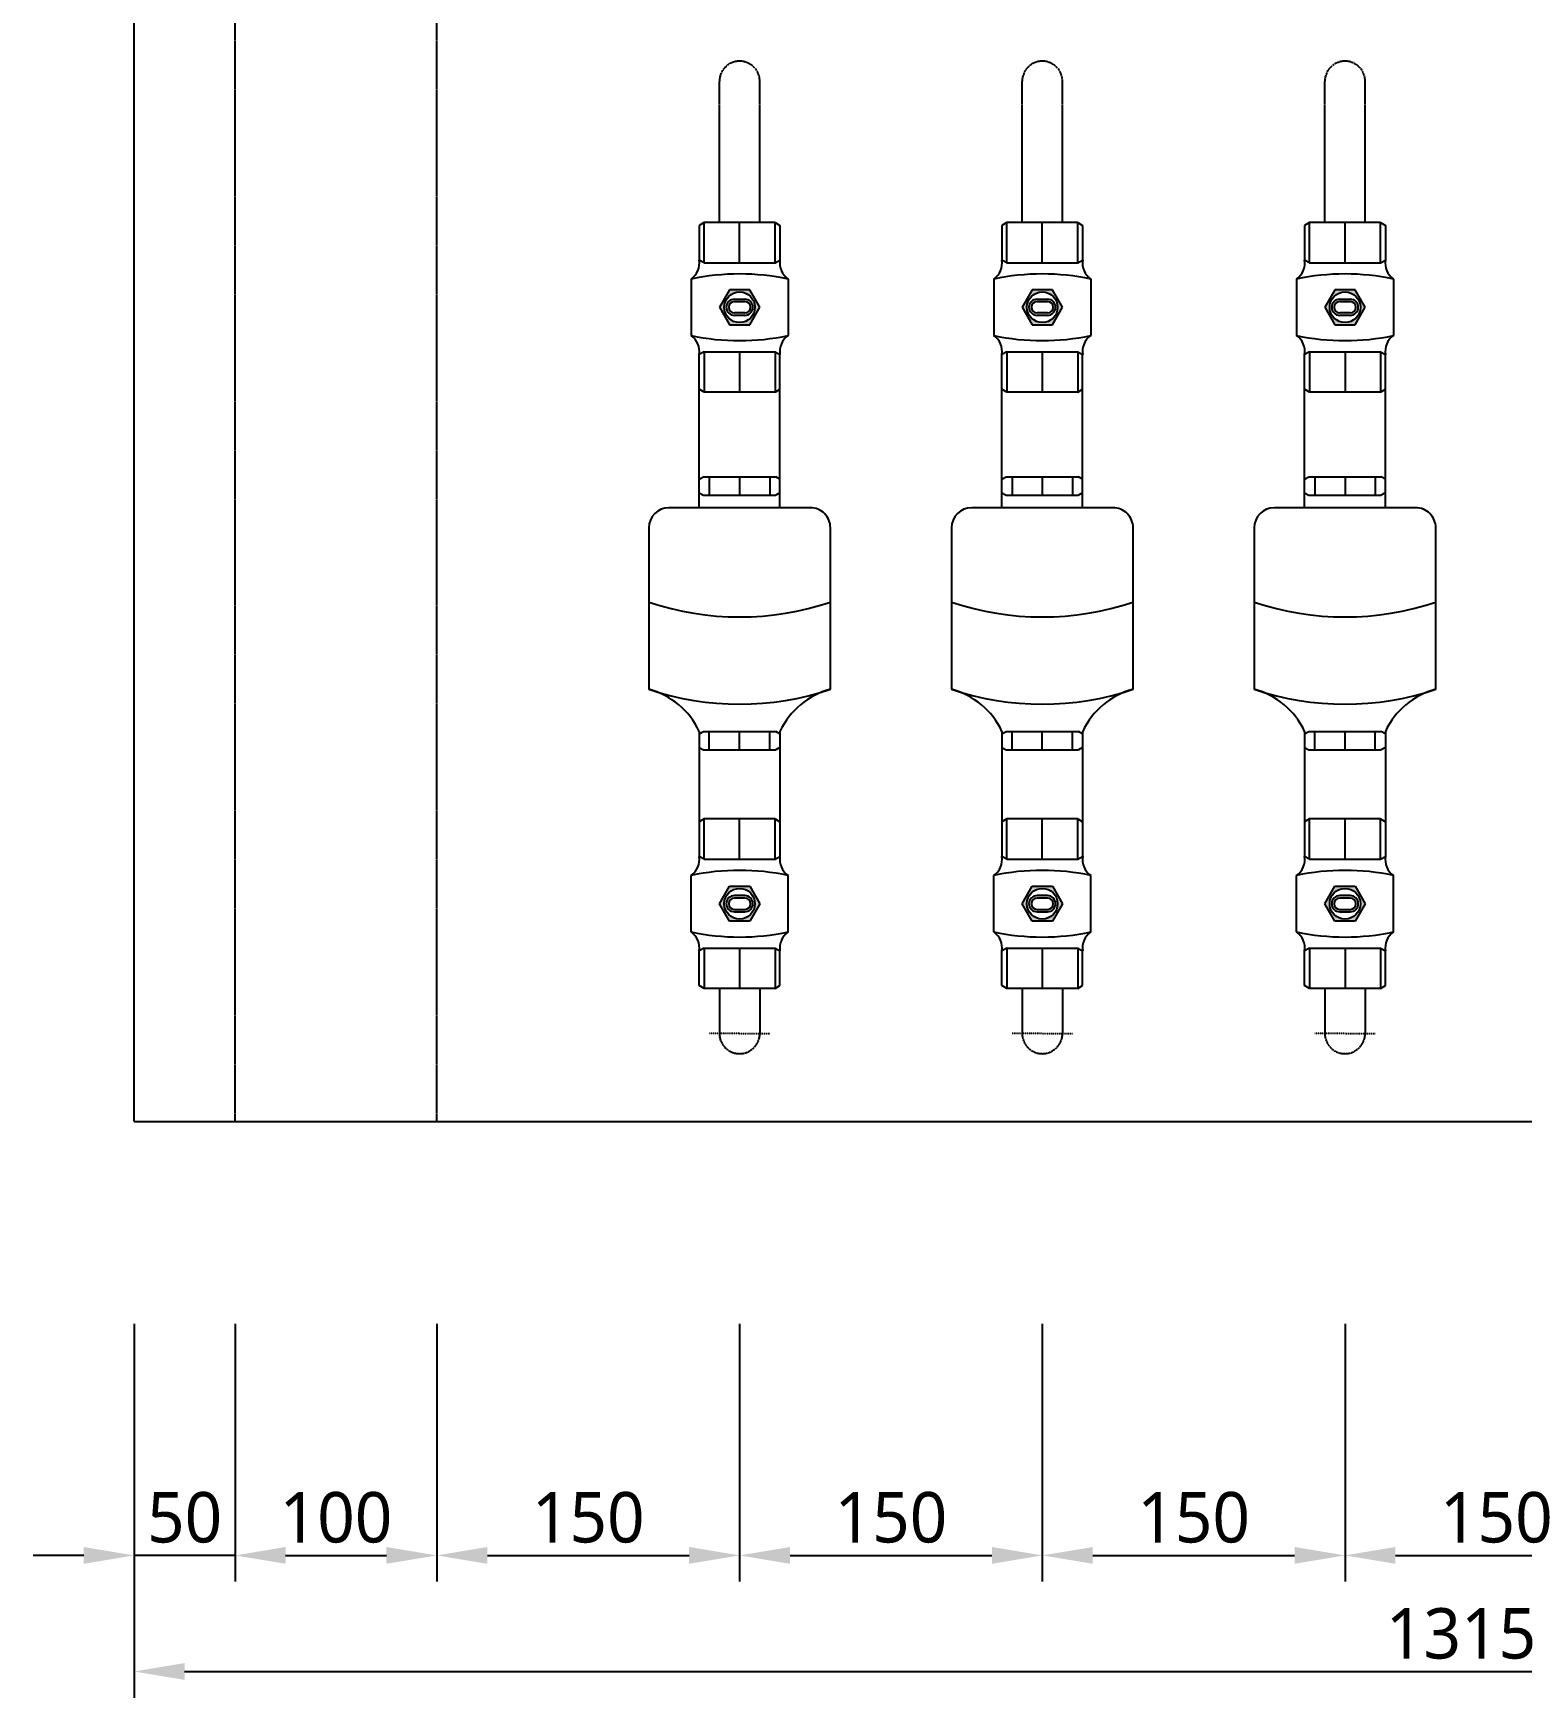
# Model space of a CAD drawing. Header units: millimetres. Extents: x -9013 to 516, y -36629 to 6082.
# Drawn here: x -4893 to -4156, y -6940 to -6115 of the extents above; entities that cross this region are included whole.
import ezdxf

# ---------------------------------------------------------------- set-up
doc = ezdxf.new("R2010")
doc.units = ezdxf.units.MM
doc.header["$LTSCALE"] = 0.05
for name, pattern in [('CENTER', [50.8, 31.75, -6.35, 6.35, -6.35]), ('CENTER2', [28.575, 19.05, -3.175, 3.175, -3.175]), ('DASHDOT', [0.618421, 0.309211, -0.154605, 0, -0.154605])]:
    doc.linetypes.add(name, pattern=pattern)
doc.layers.get('0').update_dxf_attribs({"lineweight": 18})
doc.layers.get('Defpoints').update_dxf_attribs({"color": 140, "lineweight": 18})
for name, color, linetype in [('1CO', 4, 'Continuous'), ('2CONC', 4, 'Continuous'), ('HVAL___2CO', 7, 'Continuous'), ('HWAT__3CO', 1, 'Continuous'), ('HWAT___1DD', 4, 'DASHDOT'), ('HWAT___5CS', 3, 'CENTER2')]:
    doc.layers.add(name, color=color, linetype=linetype)
doc.layers.add('G-Anno-Std-Cntr', color=1, linetype='CENTER2', lineweight=18)
doc.styles.add('trebuchet_MS', font='trebuc.ttf')
doc.dimstyles.new('MGP', dxfattribs={"dimtxt": 2.5, "dimasz": 2.5, "dimexe": 1.25, "dimexo": 0.625, "dimtad": 1, "dimdec": 0, "dimtxsty": 'trebuchet_MS', "dimcen": 2.5, "dimclrt": 7, "dimadec": 0, "dimazin": 0, "dimtfac": 1, "dimtdec": 0, "dimtmove": 0, "dimatfit": 3, "dimfxl": 1.148294, "dimfxlon": 1, "dimarcsym": 2})

# ---------------------------------------------------------------- blocks, each defined once
blk = doc.blocks.new('*D816')
at = {"color": 0, "lineweight": -2, "transparency": 16777216}
for p, q in [((-4843.44, -6754.4), (-4843.44, -6882.23)), ((-4793.44, -6754.4), (-4793.44, -6882.23)), ((-4868.44, -6869.23), (-4893.44, -6869.23)), ((-4793.44, -6869.23), (-4843.44, -6869.23)), ((-4768.44, -6869.23), (-4743.44, -6869.23))]:
    blk.add_line(p, q, dxfattribs=at)
at = {"color": 0, "transparency": 16777216}
for points in [[(-4868.44, -6865.06), (-4868.44, -6873.4), (-4843.44, -6869.23)], [(-4768.44, -6865.06), (-4768.44, -6873.4), (-4793.44, -6869.23)]]:
    blk.add_solid(points, dxfattribs=at)
at = {"layer": 'Defpoints', "color": 0, "transparency": 16777216}
for p in [(-4843.44, -6625.09), (-4793.44, -6654.09), (-4843.44, -6869.23)]:
    blk.add_point(p, dxfattribs=at)
at = {"color": 7, "transparency": 16777216, "insert": (-4818.44, -6850.51), "char_height": 25, "attachment_point": 5, "style": 'trebuchet_MS'}
blk.add_mtext('50', dxfattribs=at)
blk = doc.blocks.new('*D817')
at = {"color": 0, "lineweight": -2, "transparency": 16777216}
for p, q in [((-4793.44, -6754.4), (-4793.44, -6882.23)), ((-4693.44, -6754.4), (-4693.44, -6882.23)), ((-4768.44, -6869.23), (-4718.44, -6869.23))]:
    blk.add_line(p, q, dxfattribs=at)
at = {"color": 0, "transparency": 16777216}
for points in [[(-4768.44, -6865.06), (-4768.44, -6873.4), (-4793.44, -6869.23)], [(-4718.44, -6865.06), (-4718.44, -6873.4), (-4693.44, -6869.23)]]:
    blk.add_solid(points, dxfattribs=at)
at = {"layer": 'Defpoints', "color": 0, "transparency": 16777216}
for p in [(-4793.44, -6654.09), (-4693.44, -6654.09), (-4693.44, -6869.23)]:
    blk.add_point(p, dxfattribs=at)
at = {"color": 7, "transparency": 16777216, "insert": (-4743.44, -6850.51), "char_height": 25, "attachment_point": 5, "style": 'trebuchet_MS'}
blk.add_mtext('100', dxfattribs=at)
blk = doc.blocks.new('*D818')
at = {"color": 0, "lineweight": -2, "transparency": 16777216}
for p, q in [((-4843.44, -6811.93), (-4843.44, -6939.76)), ((-3528.44, -6811.93), (-3528.44, -6939.76)), ((-4818.44, -6926.76), (-3553.44, -6926.76))]:
    blk.add_line(p, q, dxfattribs=at)
at = {"color": 0, "transparency": 16777216}
for points in [[(-4818.44, -6922.6), (-4818.44, -6930.93), (-4843.44, -6926.76)], [(-3553.44, -6922.6), (-3553.44, -6930.93), (-3528.44, -6926.76)]]:
    blk.add_solid(points, dxfattribs=at)
at = {"layer": 'Defpoints', "color": 0, "transparency": 16777216}
for p in [(-3528.44, -6594.78), (-4843.44, -6615.24), (-3528.44, -6926.76)]:
    blk.add_point(p, dxfattribs=at)
at = {"color": 7, "transparency": 16777216, "insert": (-4185.94, -6908.04), "char_height": 25, "attachment_point": 5, "style": 'trebuchet_MS'}
blk.add_mtext('1315', dxfattribs=at)
blk = doc.blocks.new('h-meter')
at = {"layer": 'HVAL___2CO'}
for p, q in [((-25.38, 45), (-105.38, 45)), ((-15.38, -35), (-15.38, 35)), ((-134.19, 20), (-135.38, 17.94)), ((-135.38, 17.94), (-135.38, -17.94)), ((-126.24, 20), (-134.19, 20)), ((-127.43, 20), (-126.24, 17.94)), ((-126.24, 17.94), (-126.24, -17.94)), ((-15.38, 20), (-1.19, 20)), ((-7.95, 20), (-9.14, 17.94)), ((-9.14, 17.94), (-9.14, -17.94)), ((-1.19, 20), (0, 17.94)), ((0, 17.94), (0, -17.94)), ((-135.38, 15), (-126.24, 15)), ((0, 15), (-9.14, 15)), ((-135.38, 0), (-126.24, 0)), ((0, 0), (-9.14, 0)), ((-135.38, -15), (-126.24, -15)), ((0, -15), (-9.14, -15)), ((-134.19, -20), (-135.38, -17.94)), ((-126.24, -20), (-134.19, -20)), ((-127.43, -20), (-126.24, -17.94)), ((-15.38, -20), (-1.19, -20)), ((-7.95, -20), (-9.14, -17.94)), ((-1.19, -20), (0, -17.94)), ((-105.38, -45), (-25.38, -45))]:
    blk.add_line(p, q, dxfattribs=at)
for centre, radius, start, end in [((-142.55, 54.81), 38.44, 295.10263, 345.21206), ((28.23, 0), 140.99, 161.38677, 198.61323), ((71.48, 0), 140.99, 161.38677, 198.61323), ((-25.38, 35), 10, 0, 90), ((-142.55, -54.81), 38.44, 14.78794, 64.89737), ((-25.38, -35), 10, 270, 0)]:
    blk.add_arc(centre, radius, start, end, dxfattribs=at)
blk = doc.blocks.new('water meter v')
at = {"layer": 'HVAL___2CO'}
h = blk.add_hatch(color=256, dxfattribs=at)
h.paths.add_polyline_path([(-5839.09, 3714.36), (-5829.09, 3714.36), (-5824.09, 3705.7), (-5829.09, 3697.04), (-5839.09, 3697.04), (-5844.09, 3705.7)])
h.paths.add_polyline_path([(-5834.09, 3698.1, 1), (-5834.09, 3713.3, 1)], flags=16)
h.paths.add_polyline_path([(-5836.69, 3701.7), (-5831.49, 3701.7, 1), (-5831.49, 3709.7), (-5836.69, 3709.7, 1)], flags=0)
h.paths.add_polyline_path([(-5836.69, 3702.9), (-5831.49, 3702.9, 1), (-5831.49, 3708.5), (-5836.69, 3708.5, 1)], flags=0)
h = blk.add_hatch(color=256, dxfattribs=at)
h.paths.add_polyline_path([(-5836.69, 3701.7, -1), (-5836.69, 3709.7), (-5831.49, 3709.7, -1), (-5831.49, 3701.7)])
h.paths.add_polyline_path([(-5831.49, 3702.9, 1), (-5831.49, 3708.5), (-5836.69, 3708.5, 1), (-5836.69, 3702.9)], flags=16)
h = blk.add_hatch(color=256, dxfattribs=at)
h.paths.add_polyline_path([(-5839.09, 3401.43), (-5829.09, 3401.43), (-5824.09, 3410.09), (-5829.09, 3418.75), (-5839.09, 3418.75), (-5844.09, 3410.09)])
h.paths.add_polyline_path([(-5834.09, 3417.69, -1), (-5834.09, 3402.49, -1)], flags=16)
h.paths.add_polyline_path([(-5836.69, 3414.09), (-5831.49, 3414.09, -1), (-5831.49, 3406.09), (-5836.69, 3406.09, -1)], flags=0)
h.paths.add_polyline_path([(-5836.69, 3412.89), (-5831.49, 3412.89, -1), (-5831.49, 3407.29), (-5836.69, 3407.29, -1)], flags=0)
h = blk.add_hatch(color=256, dxfattribs=at)
h.paths.add_polyline_path([(-5836.69, 3414.09, 1), (-5836.69, 3406.09), (-5831.49, 3406.09, 1), (-5831.49, 3414.09)])
h.paths.add_polyline_path([(-5831.49, 3412.89, -1), (-5831.49, 3407.29), (-5836.69, 3407.29, -1), (-5836.69, 3412.89)], flags=16)
for p, q in [((-5851.69, 3747.7), (-5854.09, 3746.31)), ((-5854.09, 3746.31), (-5854.09, 3729.08)), ((-5816.49, 3747.7), (-5851.69, 3747.7)), ((-5851.69, 3727.7), (-5851.69, 3747.7)), ((-5834.09, 3727.7), (-5834.09, 3747.7)), ((-5816.49, 3747.7), (-5814.09, 3746.31)), ((-5816.49, 3727.7), (-5816.49, 3747.7)), ((-5814.09, 3746.31), (-5814.09, 3729.08)), ((-5851.69, 3727.7), (-5854.09, 3729.08)), ((-5816.49, 3727.7), (-5814.09, 3729.08)), ((-5851.69, 3727.7), (-5816.49, 3727.7)), ((-5858.09, 3719.7), (-5858.09, 3691.7)), ((-5839.09, 3714.36), (-5844.09, 3705.7)), ((-5829.09, 3714.36), (-5839.09, 3714.36)), ((-5824.09, 3705.7), (-5829.09, 3714.36)), ((-5810.09, 3719.7), (-5810.09, 3691.7)), ((-5844.09, 3705.7), (-5839.09, 3697.04)), ((-5836.69, 3709.7), (-5831.49, 3709.7)), ((-5836.69, 3708.5), (-5831.49, 3708.5)), ((-5829.09, 3697.04), (-5824.09, 3705.7)), ((-5839.09, 3697.04), (-5829.09, 3697.04)), ((-5831.49, 3702.9), (-5836.69, 3702.9)), ((-5831.49, 3701.7), (-5836.69, 3701.7)), ((-5851.69, 3683.7), (-5854.09, 3682.31)), ((-5854.09, 3665.08), (-5854.09, 3682.31)), ((-5851.69, 3683.7), (-5851.69, 3663.7)), ((-5851.69, 3683.7), (-5816.49, 3683.7)), ((-5834.09, 3683.7), (-5834.09, 3663.7)), ((-5816.49, 3683.7), (-5816.49, 3663.7)), ((-5816.49, 3683.7), (-5814.09, 3682.31)), ((-5814.09, 3665.08), (-5814.09, 3682.31)), ((-5851.69, 3663.7), (-5854.09, 3665.08)), ((-5816.49, 3663.7), (-5851.69, 3663.7)), ((-5816.49, 3663.7), (-5814.09, 3665.08)), ((-5851.69, 3452.09), (-5854.09, 3450.71)), ((-5854.09, 3450.71), (-5854.09, 3433.48)), ((-5816.49, 3452.09), (-5851.69, 3452.09)), ((-5851.69, 3432.09), (-5851.69, 3452.09)), ((-5834.09, 3432.09), (-5834.09, 3452.09)), ((-5816.49, 3452.09), (-5814.09, 3450.71)), ((-5816.49, 3432.09), (-5816.49, 3452.09)), ((-5814.09, 3450.71), (-5814.09, 3433.48)), ((-5851.69, 3432.09), (-5854.09, 3433.48)), ((-5851.69, 3432.09), (-5816.49, 3432.09)), ((-5816.49, 3432.09), (-5814.09, 3433.48)), ((-5858.09, 3396.09), (-5858.09, 3424.09)), ((-5810.09, 3396.09), (-5810.09, 3424.09)), ((-5844.09, 3410.09), (-5839.09, 3418.75)), ((-5839.09, 3418.75), (-5829.09, 3418.75)), ((-5829.09, 3418.75), (-5824.09, 3410.09)), ((-5839.09, 3401.43), (-5844.09, 3410.09)), ((-5831.49, 3414.09), (-5836.69, 3414.09)), ((-5831.49, 3412.89), (-5836.69, 3412.89)), ((-5836.69, 3407.29), (-5831.49, 3407.29)), ((-5824.09, 3410.09), (-5829.09, 3401.43)), ((-5829.09, 3401.43), (-5839.09, 3401.43)), ((-5836.69, 3406.09), (-5831.49, 3406.09)), ((-5851.69, 3388.09), (-5854.09, 3386.71)), ((-5854.09, 3369.48), (-5854.09, 3386.71)), ((-5851.69, 3388.09), (-5851.69, 3368.09)), ((-5851.69, 3388.09), (-5816.49, 3388.09)), ((-5834.09, 3388.09), (-5834.09, 3368.09)), ((-5816.49, 3388.09), (-5814.09, 3386.71)), ((-5816.49, 3388.09), (-5816.49, 3368.09)), ((-5814.09, 3369.48), (-5814.09, 3386.71)), ((-5851.69, 3368.09), (-5854.09, 3369.48)), ((-5816.49, 3368.09), (-5851.69, 3368.09)), ((-5816.49, 3368.09), (-5814.09, 3369.48))]:
    blk.add_line(p, q, dxfattribs=at)
for centre in [(-5834.09, 3705.7), (-5834.09, 3410.09)]:
    blk.add_circle(centre, 7.6, dxfattribs=at)
for centre, radius, start, end in [((-5863.79, 3727.67), 9.8, 305.55909, 8.27516), ((-5804.39, 3727.67), 9.8, 171.72484, 234.44091), ((-5834.09, 3606.49), 115.72, 78.03035, 101.96965), ((-5836.69, 3705.7), 4, 90, 270), ((-5836.69, 3705.7), 4, 90, 270), ((-5836.69, 3705.7), 2.8, 90, 270), ((-5831.49, 3705.7), 4, 270, 90), ((-5831.49, 3705.7), 2.8, 270, 90), ((-5863.79, 3683.72), 9.8, 351.72484, 54.44091), ((-5834.09, 3804.9), 115.72, 258.03035, 281.96965), ((-5804.39, 3683.72), 9.8, 125.55909, 188.27516), ((-5863.79, 3432.07), 9.8, 305.55909, 8.27516), ((-5804.39, 3432.07), 9.8, 171.72484, 234.44091), ((-5834.09, 3310.89), 115.72, 78.03035, 101.96965), ((-5836.69, 3410.09), 4, 90, 270), ((-5836.69, 3410.09), 4, 90, 270), ((-5836.69, 3410.09), 2.8, 90, 270), ((-5831.49, 3410.09), 4, 270, 90), ((-5831.49, 3410.09), 2.8, 270, 90), ((-5863.79, 3388.12), 9.8, 351.72484, 54.44091), ((-5834.09, 3509.3), 115.72, 258.03035, 281.96965), ((-5804.39, 3388.12), 9.8, 125.55909, 188.27516)]:
    blk.add_arc(centre, radius, start, end, dxfattribs=at)
at = {"layer": 'HWAT__3CO'}
for p, q in [((-5854.09, 3620.54), (-5854.09, 3665.08)), ((-5814.09, 3620.54), (-5814.09, 3665.08)), ((-5854.09, 3487.54), (-5854.09, 3450.71)), ((-5814.09, 3487.54), (-5814.09, 3450.71))]:
    blk.add_line(p, q, dxfattribs=at)
at = {"layer": 'HWAT___1DD'}
for q in [(-5849.09, 3345.76), (-5819.09, 3345.76)]:
    blk.add_line((-5834.09, 3345.76), q, dxfattribs=at)
at = {"layer": 'HWAT___5CS'}
for p, q in [((-5844.09, 3747.7), (-5844.09, 3817.7)), ((-5824.09, 3747.7), (-5824.09, 3817.7)), ((-5844.09, 3368.09), (-5844.09, 3345.76)), ((-5824.09, 3368.09), (-5824.09, 3345.76))]:
    blk.add_line(p, q, dxfattribs=at)
for centre, start, end in [((-5834.09, 3817.7), 0, 180), ((-5834.09, 3345.76), 180, 0)]:
    blk.add_arc(centre, 10, start, end, dxfattribs=at)
at = {"rotation": 89.99999999999999}
blk.add_blockref('h-meter', (-5834.09, 3621.73), dxfattribs=at)
blk = doc.blocks.new('*D830')
at = {"color": 0, "lineweight": -2, "transparency": 16777216}
for p, q in [((-4693.44, -6754.4), (-4693.44, -6882.23)), ((-4543.44, -6754.4), (-4543.44, -6882.23)), ((-4668.44, -6869.23), (-4568.44, -6869.23))]:
    blk.add_line(p, q, dxfattribs=at)
at = {"color": 0, "transparency": 16777216}
for points in [[(-4668.44, -6865.06), (-4668.44, -6873.4), (-4693.44, -6869.23)], [(-4568.44, -6865.06), (-4568.44, -6873.4), (-4543.44, -6869.23)]]:
    blk.add_solid(points, dxfattribs=at)
at = {"layer": 'Defpoints', "color": 0, "transparency": 16777216}
for p in [(-4543.44, -6610.56), (-4693.44, -6654.09), (-4543.44, -6869.23)]:
    blk.add_point(p, dxfattribs=at)
at = {"color": 7, "transparency": 16777216, "insert": (-4618.44, -6850.51), "char_height": 25, "attachment_point": 5, "style": 'trebuchet_MS'}
blk.add_mtext('150', dxfattribs=at)
blk = doc.blocks.new('*D831')
at = {"color": 0, "lineweight": -2, "transparency": 16777216}
for p, q in [((-4543.44, -6754.4), (-4543.44, -6882.23)), ((-4393.44, -6754.4), (-4393.44, -6882.23)), ((-4518.44, -6869.23), (-4418.44, -6869.23))]:
    blk.add_line(p, q, dxfattribs=at)
at = {"color": 0, "transparency": 16777216}
for points in [[(-4518.44, -6865.06), (-4518.44, -6873.4), (-4543.44, -6869.23)], [(-4418.44, -6865.06), (-4418.44, -6873.4), (-4393.44, -6869.23)]]:
    blk.add_solid(points, dxfattribs=at)
at = {"layer": 'Defpoints', "color": 0, "transparency": 16777216}
for p in [(-4543.44, -6610.56), (-4393.44, -6610.56), (-4393.44, -6869.23)]:
    blk.add_point(p, dxfattribs=at)
at = {"color": 7, "transparency": 16777216, "insert": (-4468.44, -6850.51), "char_height": 25, "attachment_point": 5, "style": 'trebuchet_MS'}
blk.add_mtext('150', dxfattribs=at)
blk = doc.blocks.new('*D832')
at = {"color": 0, "lineweight": -2, "transparency": 16777216}
for p, q in [((-4393.44, -6754.4), (-4393.44, -6882.23)), ((-4243.44, -6754.4), (-4243.44, -6882.23)), ((-4368.44, -6869.23), (-4268.44, -6869.23))]:
    blk.add_line(p, q, dxfattribs=at)
at = {"color": 0, "transparency": 16777216}
for points in [[(-4368.44, -6865.06), (-4368.44, -6873.4), (-4393.44, -6869.23)], [(-4268.44, -6865.06), (-4268.44, -6873.4), (-4243.44, -6869.23)]]:
    blk.add_solid(points, dxfattribs=at)
at = {"layer": 'Defpoints', "color": 0, "transparency": 16777216}
for p in [(-4393.44, -6610.56), (-4243.44, -6610.56), (-4243.44, -6869.23)]:
    blk.add_point(p, dxfattribs=at)
at = {"color": 7, "transparency": 16777216, "insert": (-4318.44, -6850.51), "char_height": 25, "attachment_point": 5, "style": 'trebuchet_MS'}
blk.add_mtext('150', dxfattribs=at)
blk = doc.blocks.new('*D833')
at = {"color": 0, "lineweight": -2, "transparency": 16777216}
for p, q in [((-4243.44, -6754.4), (-4243.44, -6882.23)), ((-4093.44, -6754.4), (-4093.44, -6882.23)), ((-4218.44, -6869.23), (-4118.44, -6869.23))]:
    blk.add_line(p, q, dxfattribs=at)
at = {"color": 0, "transparency": 16777216}
for points in [[(-4218.44, -6865.06), (-4218.44, -6873.4), (-4243.44, -6869.23)], [(-4118.44, -6865.06), (-4118.44, -6873.4), (-4093.44, -6869.23)]]:
    blk.add_solid(points, dxfattribs=at)
at = {"layer": 'Defpoints', "color": 0, "transparency": 16777216}
for p in [(-4243.44, -6610.56), (-4093.44, -6610.56), (-4093.44, -6869.23)]:
    blk.add_point(p, dxfattribs=at)
at = {"color": 7, "transparency": 16777216, "insert": (-4168.44, -6850.51), "char_height": 25, "attachment_point": 5, "style": 'trebuchet_MS'}
blk.add_mtext('150', dxfattribs=at)

msp = doc.modelspace()

# ---------------------------------------------------------------- linework, layer by layer
at = {"layer": '1CO'}
msp.add_line((-4843.44, -6654.09), (-4843.44, -4404.09), dxfattribs=at)
at = {"layer": '2CONC', "lineweight": -3}
msp.add_line((-4843.44, -6654.09), (-3528.44, -6654.09), dxfattribs=at)
at = {"layer": 'HWAT___5CS'}
for p, q in [((-4793.44, -6654.09), (-4793.44, -4404.09)), ((-4693.44, -6654.09), (-4693.44, -4404.09))]:
    msp.add_line(p, q, dxfattribs=at)

# ---------------------------------------------------------------- block references
at = {"layer": 'G-Anno-Std-Cntr', "linetype": 'CENTER'}
for p in [(1290.65, -9956.31), (1440.65, -9956.31), (1590.65, -9956.31)]:
    msp.add_blockref('water meter v', p, dxfattribs=at)

# ---------------------------------------------------------------- dimensions: what is measured, and where the dimension line sits
for base, p1, p2, picture, middle in [((-3528.44, -6926.76), (-4843.44, -6615.24), (-3528.44, -6594.78), '*D818', (-4185.94, -6908.04)), ((-4543.44, -6869.23), (-4693.44, -6654.09), (-4543.44, -6610.56), '*D830', (-4618.44, -6850.51)), ((-4393.44, -6869.23), (-4543.44, -6610.56), (-4393.44, -6610.56), '*D831', (-4468.44, -6850.51)), ((-4243.44, -6869.23), (-4393.44, -6610.56), (-4243.44, -6610.56), '*D832', (-4318.44, -6850.51)), ((-4093.44, -6869.23), (-4243.44, -6610.56), (-4093.44, -6610.56), '*D833', (-4168.44, -6850.51)), ((-4843.44, -6869.23), (-4793.44, -6654.09), (-4843.44, -6625.09), '*D816', (-4818.44, -6850.51)), ((-4693.44, -6869.23), (-4793.44, -6654.09), (-4693.44, -6654.09), '*D817', (-4743.44, -6850.51))]:
    dim = msp.add_linear_dim(base=base, p1=p1, p2=p2, dimstyle='MGP', override={"dimscale": 100, "dimtxt": 0.25, "dimasz": 0.25, "dimexe": 0.13, "dimexo": 0.06, "dimgap": 0.06, "dimarcsym": 1})
    dim.commit()
    dim.dimension.update_dxf_attribs({"geometry": picture, "text_midpoint": middle})

doc.saveas('drawing.dxf')
